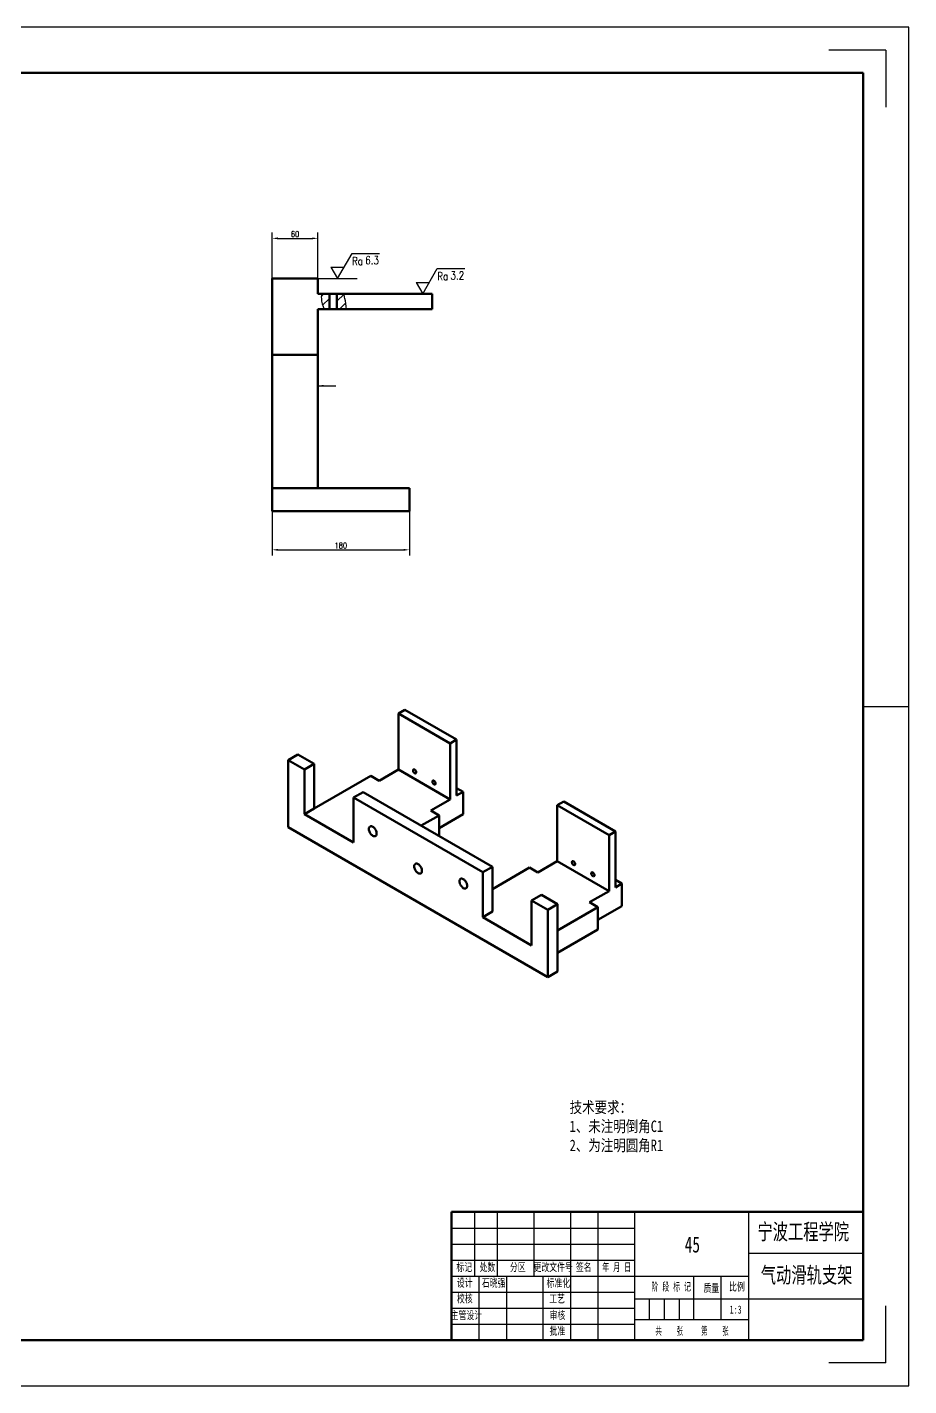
# Model space of a CAD drawing. Header units: millimetres. Extents: x 0 to 841, y 0 to 594.
# Drawn here: x 455 to 841, y 0 to 594 of the extents above; entities that cross this region are included whole.
import ezdxf

# ---------------------------------------------------------------- set-up
doc = ezdxf.new("R2010")
doc.units = ezdxf.units.MM
doc.header["$PDSIZE"] = -1
for name, color, linetype in [('剖面线', 4, 'Continuous'), ('尺寸线', 3, 'Continuous'), ('文字', 6, 'Continuous'), ('符号', 4, 'Continuous'), ('细实线', 7, 'Continuous')]:
    doc.layers.add(name, color=color, linetype=linetype)
doc.layers.add('粗实线', color=255, linetype='Continuous', lineweight=50)
doc.styles.add('SLDTEXTSTYLE0', font='TXT', dxfattribs={"width": 0.7, "bigfont": 'bigfont'})
doc.styles.add('SLDTEXTSTYLE1', font='TXT', dxfattribs={"width": 0.7})
doc.styles.add('SLDTEXTSTYLE2', font='TXT', dxfattribs={"width": 0.566667, "bigfont": 'bigfont'})
doc.styles.add('SLDTEXTSTYLE3', font='TXT', dxfattribs={"width": 0.614286, "bigfont": 'bigfont'})
doc.styles.add('SLDTEXTSTYLE4', font='TXT', dxfattribs={"width": 0.62, "bigfont": 'bigfont'})
doc.styles.get("Standard").update_dxf_attribs({"font": 'txt.shx', "width": 0.8})
doc.dimstyles.new('ISO-25', dxfattribs={"dimtxt": 2.5, "dimasz": 2.5, "dimexe": 2.5, "dimexo": 0, "dimtad": 1, "dimtoh": 1, "dimlfac": 3, "dimdsep": 46, "dimtxsty": 'Standard', "dimcen": 2.5, "dimclrd": 3, "dimclre": 3, "dimadec": 0, "dimazin": 0, "dimtfac": 1, "dimtmove": 0, "dimatfit": 3, "dimfxl": 0, "dimarcsym": 0})

# ---------------------------------------------------------------- blocks, each defined once
blk = doc.blocks.new('*D61')
at = {"layer": 'Defpoints', "color": 0}
for p in [(562.6, 382.44), (622.6, 382.44), (622.6, 365.5)]:
    blk.add_point(p, dxfattribs=at)
at = {"layer": '尺寸线', "color": 3, "lineweight": -2}
for p, q in [((562.6, 382.44), (562.6, 363)), ((622.6, 382.44), (622.6, 363)), ((565.1, 365.5), (620.1, 365.5))]:
    blk.add_line(p, q, dxfattribs=at)
at = {"layer": '尺寸线', "color": 3}
for points in [[(565.1, 365.91), (565.1, 365.08), (562.6, 365.5)], [(620.1, 365.91), (620.1, 365.08), (622.6, 365.5)]]:
    blk.add_solid(points, dxfattribs=at)
at = {"layer": '尺寸线', "color": 0, "insert": (592.6, 367.37), "char_height": 2.5, "attachment_point": 5}
blk.add_mtext('180', dxfattribs=at)
blk = doc.blocks.new('*D62')
at = {"layer": 'Defpoints', "color": 0}
for p in [(582.6, 501.67), (562.6, 484.1), (582.6, 484.1)]:
    blk.add_point(p, dxfattribs=at)
at = {"layer": '尺寸线', "color": 3, "lineweight": -2}
for p, q in [((562.6, 484.1), (562.6, 504.17)), ((565.1, 501.67), (580.1, 501.67)), ((582.6, 484.1), (582.6, 504.17))]:
    blk.add_line(p, q, dxfattribs=at)
at = {"layer": '尺寸线', "color": 3}
for points in [[(565.1, 502.08), (565.1, 501.25), (562.6, 501.67)], [(580.1, 502.08), (580.1, 501.25), (582.6, 501.67)]]:
    blk.add_solid(points, dxfattribs=at)
at = {"layer": '尺寸线', "color": 0, "insert": (572.6, 503.54), "char_height": 2.5, "attachment_point": 5}
blk.add_mtext('60', dxfattribs=at)
blk = doc.blocks.new('表面粗糙度')
at = {"layer": '符号'}
for p, q in [((0, 0), (6.35, 11)), ((6.35, 11), (18.35, 11)), ((-2.89, 5), (2.89, 5)), ((-2.89, 5), (2.89, 5)), ((-2.89, 5), (0, 0))]:
    blk.add_line(p, q, dxfattribs=at)
at = {"layer": '符号', "insert": (6.35, 9.41), "char_height": 3.5, "attachment_point": 1}
blk.add_mtext_dynamic_manual_height_columns('Ra', width=13.1483, gutter_width=25, heights=[0], dxfattribs=at)
at = {"layer": '符号', "width": 0.8}
blk.add_attdef('RA', (12.13, 6.26), '', height=3.5, dxfattribs=at)

msp = doc.modelspace()

# ---------------------------------------------------------------- hatches: boundary and pattern name
at = {"layer": '剖面线'}
h = msp.add_hatch(dxfattribs=at)
h.set_pattern_fill('ANSI31', color=256, angle=3e-322, style=0)
edge = h.paths.add_edge_path(flags=0)
edge.add_spline(control_points=[(584.2356, 477.4382), (584.1137, 476.7889), (583.9457, 474.6436), (584.6152, 472.253), (585.2811, 470.7715)], knot_values=[0.62133376, 0.62133376, 0.62133376, 0.62133376, 0.65539543, 0.72841127, 0.72841127, 0.72841127, 0.72841127], weights=[1, 1, 1, 1, 1], degree=3, periodic=0)
edge.add_line((585.2811, 470.7715), (587.6021, 470.7715))
edge.add_line((587.6021, 470.7715), (587.6021, 477.4382))
edge.add_line((587.6021, 477.4382), (584.2356, 477.4382))
h = msp.add_hatch(dxfattribs=at)
h.set_pattern_fill('ANSI31', color=256, angle=3e-322, style=0)
edge = h.paths.add_edge_path(flags=0)
edge.add_spline(control_points=[(584.2356, 477.4382), (584.1137, 476.7889), (583.9457, 474.6436), (584.6152, 472.253), (585.2811, 470.7715)], knot_values=[0.62133376, 0.62133376, 0.62133376, 0.62133376, 0.65539543, 0.72841127, 0.72841127, 0.72841127, 0.72841127], weights=[1, 1, 1, 1, 1], degree=3, periodic=0)
edge.add_spline(control_points=[(585.2811, 470.7715), (584.6152, 472.253), (583.9457, 474.6436), (584.1137, 476.7889), (584.2356, 477.4382)], knot_values=[0.27158873, 0.27158873, 0.27158873, 0.27158873, 0.34460457, 0.37866624, 0.37866624, 0.37866624, 0.37866624], weights=[1, 1, 1, 1, 1], degree=3, periodic=0)
h = msp.add_hatch(dxfattribs=at)
h.set_pattern_fill('ANSI31', color=256, angle=3e-322, style=0)
edge = h.paths.add_edge_path(flags=0)
edge.add_spline(control_points=[(584.2356, 477.4382), (584.1137, 476.7889), (583.9457, 474.6436), (584.6152, 472.253), (585.2811, 470.7715)], knot_values=[0.62133376, 0.62133376, 0.62133376, 0.62133376, 0.65539543, 0.72841127, 0.72841127, 0.72841127, 0.72841127], weights=[1, 1, 1, 1, 1], degree=3, periodic=0)
edge.add_spline(control_points=[(585.2811, 470.7715), (584.6152, 472.253), (583.9457, 474.6436), (584.1137, 476.7889), (584.2356, 477.4382)], knot_values=[0.27158873, 0.27158873, 0.27158873, 0.27158873, 0.34460457, 0.37866624, 0.37866624, 0.37866624, 0.37866624], weights=[1, 1, 1, 1, 1], degree=3, periodic=0)
h = msp.add_hatch(dxfattribs=at)
h.set_pattern_fill('ANSI31', color=256, angle=3e-322, style=0)
edge = h.paths.add_edge_path(flags=0)
edge.add_line((590.9354, 477.4382), (590.9354, 470.7715))
edge.add_line((590.9354, 470.7715), (595.058, 470.7715))
edge.add_spline(control_points=[(595.058, 470.7715), (595.0021, 472.2945), (594.4919, 474.7768), (594.135, 476.8132), (594.0185, 477.4382)], knot_values=[0.05222968, 0.05222968, 0.05222968, 0.05222968, 0.14416563, 0.18904973, 0.18904973, 0.18904973, 0.18904973], weights=[1, 1, 1, 1, 1], degree=3, periodic=0)
edge.add_line((594.0185, 477.4382), (590.9354, 477.4382))
h = msp.add_hatch(dxfattribs=at)
h.set_pattern_fill('ANSI31', color=256, angle=3e-322, style=0)
edge = h.paths.add_edge_path(flags=0)
edge.add_spline(control_points=[(594.0185, 477.4382), (594.135, 476.8132), (594.4919, 474.7768), (595.0021, 472.2945), (595.058, 470.7715)], knot_values=[0.81095027, 0.81095027, 0.81095027, 0.81095027, 0.85583437, 0.94777032, 0.94777032, 0.94777032, 0.94777032], weights=[1, 1, 1, 1, 1], degree=3, periodic=0)
edge.add_spline(control_points=[(595.058, 470.7715), (595.0021, 472.2945), (594.4919, 474.7768), (594.135, 476.8132), (594.0185, 477.4382)], knot_values=[0.05222968, 0.05222968, 0.05222968, 0.05222968, 0.14416563, 0.18904973, 0.18904973, 0.18904973, 0.18904973], weights=[1, 1, 1, 1, 1], degree=3, periodic=0)
h = msp.add_hatch(dxfattribs=at)
h.set_pattern_fill('ANSI31', color=256, angle=3e-322, style=0)
edge = h.paths.add_edge_path(flags=0)
edge.add_spline(control_points=[(594.0185, 477.4382), (594.135, 476.8132), (594.4919, 474.7768), (595.0021, 472.2945), (595.058, 470.7715)], knot_values=[0.81095027, 0.81095027, 0.81095027, 0.81095027, 0.85583437, 0.94777032, 0.94777032, 0.94777032, 0.94777032], weights=[1, 1, 1, 1, 1], degree=3, periodic=0)
edge.add_spline(control_points=[(595.058, 470.7715), (595.0021, 472.2945), (594.4919, 474.7768), (594.135, 476.8132), (594.0185, 477.4382)], knot_values=[0.05222968, 0.05222968, 0.05222968, 0.05222968, 0.14416563, 0.18904973, 0.18904973, 0.18904973, 0.18904973], weights=[1, 1, 1, 1, 1], degree=3, periodic=0)

# ---------------------------------------------------------------- linework, layer by layer
msp.add_line((582.6021, 484.1049), (599.7258, 484.1049))
for points, knots in [([(584.2356, 477.4382), (584.1137, 476.7889), (583.9457, 474.6436), (584.6152, 472.253), (585.2811, 470.7715)], [0.621333764, 0.621333764, 0.621333764, 0.621333764, 0.655395429, 0.728411269, 0.728411269, 0.728411269, 0.728411269]), ([(595.058, 470.7715), (595.0021, 472.2945), (594.4919, 474.7768), (594.135, 476.8132), (594.0185, 477.4382)], [0.052229682, 0.052229682, 0.052229682, 0.052229682, 0.144165629, 0.189049729, 0.189049729, 0.189049729, 0.189049729])]:
    msp.add_open_spline(points, degree=3, knots=knots)
at = {"layer": '粗实线'}
for p, q in [((821.0102, 574.0014), (20.0102, 574.0014)), ((821.0102, 20.0014), (821.0102, 574.0014)), ((562.6021, 484.1049), (582.6021, 484.1049)), ((562.6021, 450.7715), (562.6021, 484.1049)), ((582.6021, 484.1049), (582.6021, 477.4382)), ((582.6021, 477.4382), (584.2356, 477.4382)), ((584.2356, 477.4382), (587.6021, 477.4382)), ((587.6021, 477.4382), (587.6021, 470.7715)), ((587.6021, 477.4382), (590.9354, 477.4382)), ((590.9354, 470.7715), (590.9354, 477.4382)), ((590.9354, 477.4382), (594.0185, 477.4382)), ((594.0185, 477.4382), (632.6021, 477.4382)), ((632.6021, 477.4382), (632.6021, 470.7715)), ((585.2811, 470.7715), (582.6021, 470.7715)), ((582.6021, 450.7715), (582.6021, 470.7715)), ((585.2811, 470.7715), (587.6021, 470.7715)), ((587.6021, 470.7715), (590.9354, 470.7715)), ((590.9354, 470.7715), (595.058, 470.7715)), ((632.6021, 470.7715), (595.058, 470.7715)), ((562.6021, 450.7715), (582.6021, 450.7715)), ((562.6021, 450.7715), (562.6021, 392.4382)), ((582.6021, 450.7715), (582.6021, 392.4382)), ((562.6021, 382.4382), (562.6021, 392.4382)), ((562.6021, 392.4382), (622.6021, 392.4382)), ((622.6021, 382.4382), (622.6021, 392.4382)), ((562.6021, 382.4382), (622.6021, 382.4382)), ((620.6429, 295.5828), (617.8145, 293.95)), ((617.8145, 293.95), (640.4419, 280.8874)), ((617.8145, 293.95), (617.8145, 269.4537)), ((643.2703, 282.5202), (620.6429, 295.5828)), ((640.4419, 280.8874), (643.2703, 282.5202)), ((640.4419, 280.8874), (640.4419, 256.3912)), ((643.2703, 282.5202), (643.2703, 258.024)), ((569.6428, 273.59), (573.8855, 276.0392)), ((569.6428, 244.1945), (569.6428, 273.59)), ((569.6428, 273.59), (576.7139, 269.5079)), ((573.8855, 276.0392), (580.9565, 271.9572)), ((576.7139, 269.5079), (580.9565, 271.9572)), ((576.7139, 269.5079), (576.7139, 249.911)), ((580.9565, 271.9572), (580.9565, 252.3602)), ((609.3292, 264.5553), (617.8145, 269.4537)), ((617.8145, 269.4537), (640.4419, 256.3912)), ((605.7053, 266.6473), (580.9565, 252.3602)), ((605.7053, 266.6473), (609.3292, 264.5553)), ((598.1039, 257.1598), (602.3465, 259.609)), ((598.1039, 237.5628), (598.1039, 257.1598)), ((654.6724, 224.5034), (598.1039, 257.1598)), ((602.3465, 259.609), (658.9151, 226.9527)), ((640.4419, 256.3912), (631.9566, 251.4928)), ((643.2703, 261.2896), (646.0987, 259.6568)), ((646.0987, 259.6568), (643.2703, 258.024)), ((646.0987, 259.6568), (646.0987, 249.8583)), ((687.2877, 253.8439), (690.1161, 255.4767)), ((690.1161, 255.4767), (712.7436, 242.4142)), ((576.7139, 249.911), (580.9565, 252.3602)), ((576.7139, 249.911), (598.1039, 237.5628)), ((631.9566, 251.4928), (635.5805, 249.4007)), ((646.0987, 249.8583), (635.5805, 243.7863)), ((687.2877, 253.8439), (687.2877, 229.3477)), ((709.9151, 240.7814), (687.2877, 253.8439)), ((683.1335, 178.6778), (569.6428, 244.1945)), ((635.5805, 249.4007), (627.8051, 244.9121)), ((635.5805, 240.4234), (635.5805, 249.4007)), ((712.7436, 242.4142), (709.9151, 240.7814)), ((709.9151, 240.7814), (709.9151, 216.2852)), ((712.7436, 242.4142), (712.7436, 217.918)), ((654.6724, 224.5034), (658.9151, 226.9527)), ((658.9151, 226.9527), (658.9151, 207.3557)), ((675.1785, 226.5413), (658.9151, 217.1526)), ((675.1785, 226.5413), (678.8024, 224.4492)), ((678.8024, 224.4492), (687.2877, 229.3477)), ((709.9151, 216.2852), (687.2877, 229.3477)), ((654.6724, 204.9065), (654.6724, 224.5034)), ((712.7436, 221.1836), (715.572, 219.5508)), ((676.0624, 212.1553), (680.305, 214.6045)), ((680.305, 214.6045), (687.3761, 210.5225)), ((709.9151, 216.2852), (701.4299, 211.3867)), ((715.572, 219.5508), (712.7436, 217.918)), ((715.572, 219.5508), (715.572, 209.7523)), ((676.0624, 212.1553), (683.1335, 208.0732)), ((676.0624, 192.5583), (676.0624, 212.1553)), ((683.1335, 208.0732), (687.3761, 210.5225)), ((683.1335, 208.0732), (683.1335, 178.6778)), ((687.3761, 210.5225), (687.3761, 181.127)), ((705.0538, 209.2947), (687.3761, 199.0896)), ((701.4299, 211.3867), (705.0538, 209.2947)), ((715.572, 209.7523), (705.0538, 203.6803)), ((705.0538, 199.4962), (705.0538, 209.2947)), ((654.6724, 204.9065), (658.9151, 207.3557)), ((654.6724, 204.9065), (676.0624, 192.5583)), ((705.0538, 199.4962), (687.3761, 189.2911)), ((683.1335, 178.6778), (687.3761, 181.127)), ((641.0102, 76.0014), (821.0102, 76.0014)), ((641.0102, 20.0014), (641.0102, 76.0014)), ((20.0102, 20.0014), (821.0102, 20.0014))]:
    msp.add_line(p, q, dxfattribs=at)
at = {"layer": '粗实线', "flags": 128}
for points in [[(624.1784, 269.0461), (624.2047, 269.2512), (624.2814, 269.4109), (624.4029, 269.5132), (624.5602, 269.5506), (624.7417, 269.5204), (624.9338, 269.4246), (625.1223, 269.2705), (625.2933, 269.0695), (625.4341, 268.8365), (625.5341, 268.5888), (625.5861, 268.3446), (625.5861, 268.1223), (625.5341, 267.9381), (625.4341, 267.8059), (625.2933, 267.7354), (625.1223, 267.7318), (624.9338, 267.7954), (624.7417, 267.9214), (624.5602, 268.1007), (624.4029, 268.3197), (624.2814, 268.5624), (624.2047, 268.8106), (624.1784, 269.0461)], [(632.6637, 264.1476), (632.6899, 264.3528), (632.7667, 264.5124), (632.8882, 264.6148), (633.0455, 264.6522), (633.227, 264.6219), (633.4191, 264.5262), (633.6076, 264.3721), (633.7786, 264.1711), (633.9193, 263.9381), (634.0194, 263.6903), (634.0713, 263.4462), (634.0713, 263.2238), (634.0194, 263.0397), (633.9193, 262.9074), (633.7786, 262.8369), (633.6076, 262.8333), (633.4191, 262.8969), (633.227, 263.023), (633.0455, 263.2022), (632.8882, 263.4213), (632.7667, 263.6639), (632.6899, 263.9122), (632.6637, 264.1476)], [(604.8921, 243.4425), (604.9179, 243.7679), (604.9944, 244.0537), (605.1195, 244.2911), (605.2891, 244.473), (605.4983, 244.5938), (605.7406, 244.6498), (606.0087, 244.6394), (606.2945, 244.5629), (606.5892, 244.4225), (606.8838, 244.2226), (607.1696, 243.9693), (607.4377, 243.6701), (607.68, 243.3343), (607.8892, 242.972), (608.0589, 242.5942), (608.1839, 242.2125), (608.2604, 241.8383), (608.2862, 241.4831), (608.2604, 241.1577), (608.1839, 240.872), (608.0589, 240.6345), (607.8892, 240.4527), (607.68, 240.3319), (607.4377, 240.2758), (607.1696, 240.2862), (606.8838, 240.3628), (606.5892, 240.5031), (606.2945, 240.703), (606.0087, 240.9564), (605.7406, 241.2555), (605.4983, 241.5913), (605.2891, 241.9536), (605.1195, 242.3314), (604.9944, 242.7132), (604.9179, 243.0873), (604.8921, 243.4425)], [(624.6911, 227.1136), (624.7169, 227.439), (624.7934, 227.7247), (624.9185, 227.9622), (625.0881, 228.144), (625.2973, 228.2648), (625.5396, 228.3209), (625.8077, 228.3105), (626.0935, 228.2339), (626.3881, 228.0936), (626.6828, 227.8937), (626.9686, 227.6403), (627.2367, 227.3412), (627.479, 227.0054), (627.6882, 226.6431), (627.8578, 226.2653), (627.9829, 225.8835), (628.0594, 225.5094), (628.0852, 225.1542), (628.0594, 224.8288), (627.9829, 224.543), (627.8578, 224.3056), (627.6882, 224.1237), (627.479, 224.0029), (627.2367, 223.9469), (626.9686, 223.9573), (626.6828, 224.0338), (626.3881, 224.1742), (626.0935, 224.3741), (625.8077, 224.6274), (625.5396, 224.9266), (625.2973, 225.2624), (625.0881, 225.6247), (624.9185, 226.0025), (624.7934, 226.3842), (624.7169, 226.7584), (624.6911, 227.1136)], [(695.0659, 228.1236), (695.0397, 228.359), (694.963, 228.6073), (694.8414, 228.8499), (694.6841, 229.069), (694.5027, 229.2482), (694.3105, 229.3743), (694.122, 229.4379), (693.951, 229.4343), (693.8103, 229.3638), (693.7102, 229.2315), (693.6583, 229.0474), (693.6583, 228.825), (693.7102, 228.5809), (693.8103, 228.3331), (693.951, 228.1001), (694.122, 227.8991), (694.3105, 227.745), (694.5027, 227.6493), (694.6841, 227.619), (694.8414, 227.6564), (694.963, 227.7588), (695.0397, 227.9184), (695.0659, 228.1236)], [(644.4901, 220.5831), (644.5159, 220.9085), (644.5924, 221.1943), (644.7174, 221.4317), (644.8871, 221.6136), (645.0963, 221.7344), (645.3386, 221.7904), (645.6067, 221.78), (645.8924, 221.7034), (646.1871, 221.5631), (646.4818, 221.3632), (646.7676, 221.1098), (647.0357, 220.8107), (647.278, 220.4749), (647.4872, 220.1126), (647.6568, 219.7348), (647.7818, 219.3531), (647.8584, 218.9789), (647.8842, 218.6237), (647.8584, 218.2983), (647.7818, 218.0125), (647.6568, 217.7751), (647.4872, 217.5932), (647.278, 217.4725), (647.0357, 217.4164), (646.7676, 217.4268), (646.4818, 217.5034), (646.1871, 217.6437), (645.8924, 217.8436), (645.6067, 218.097), (645.3386, 218.3961), (645.0963, 218.7319), (644.8871, 219.0942), (644.7174, 219.472), (644.5924, 219.8538), (644.5159, 220.2279), (644.4901, 220.5831)], [(703.5512, 223.2252), (703.525, 223.4606), (703.4482, 223.7088), (703.3267, 223.9515), (703.1694, 224.1705), (702.9879, 224.3498), (702.7958, 224.4758), (702.6073, 224.5394), (702.4363, 224.5358), (702.2956, 224.4653), (702.1955, 224.3331), (702.1435, 224.1489), (702.1435, 223.9266), (702.1955, 223.6825), (702.2956, 223.4347), (702.4363, 223.2017), (702.6073, 223.0007), (702.7958, 222.8466), (702.9879, 222.7508), (703.1694, 222.7206), (703.3267, 222.758), (703.4482, 222.8603), (703.525, 223.02), (703.5512, 223.2252)]]:
    msp.add_lwpolyline(points, dxfattribs=at)
at = {"layer": '细实线'}
for p, q in [((841.0102, 594.0014), (0.0102, 594.0014)), ((841.0102, 0.0014), (841.0102, 594.0014)), ((831.0102, 584.0014), (806.0102, 584.0014)), ((831.0102, 584.0014), (831.0102, 559.0014)), ((821.0102, 297.0014), (841.0102, 297.0014)), ((651.0102, 76.0014), (651.0102, 48.0014)), ((661.0102, 76.0014), (661.0102, 48.0014)), ((677.0102, 76.0014), (677.0102, 48.0014)), ((693.0102, 76.0014), (693.0102, 48.0014)), ((705.0102, 76.0014), (705.0102, 20.0014)), ((721.0102, 76.0014), (721.0102, 20.0014)), ((771.0102, 20.0014), (771.0102, 76.0014)), ((821.0102, 76.0014), (821.0102, 20.0014)), ((641.0102, 69.0014), (721.0102, 69.0014)), ((641.0102, 62.0014), (721.0102, 62.0014)), ((641.0102, 55.0014), (721.0102, 55.0014)), ((771.0102, 58.0014), (821.0102, 58.0014)), ((641.0102, 48.0014), (771.0102, 48.0014)), ((653.0102, 48.0014), (653.0102, 20.0014)), ((665.0102, 48.0014), (665.0102, 20.0014)), ((681.0102, 48.0014), (681.0102, 20.0014)), ((693.0102, 48.0014), (693.0102, 20.0014)), ((747.0102, 29.0014), (747.0102, 48.0014)), ((759.0102, 29.0014), (759.0102, 48.0014)), ((641.0102, 41.0014), (721.0102, 41.0014)), ((721.0102, 38.0014), (771.0102, 38.0014)), ((727.5102, 38.0014), (727.5102, 29.0014)), ((734.0102, 38.0014), (734.0102, 29.0014)), ((740.5102, 38.0014), (740.5102, 29.0014)), ((771.0102, 38.0014), (821.0102, 38.0014)), ((641.0102, 34.0014), (721.0102, 34.0014)), ((831.0102, 10.0014), (831.0102, 35.0014)), ((641.0102, 27.0014), (721.0102, 27.0014)), ((721.0102, 29.0014), (771.0102, 29.0014)), ((821.0102, 20.0014), (641.0102, 20.0014)), ((831.0102, 10.0014), (806.0102, 10.0014)), ((0.0102, 0.0014), (841.0102, 0.0014))]:
    msp.add_line(p, q, dxfattribs=at)

# ---------------------------------------------------------------- block references
at = {"layer": '尺寸线'}
for p, values in [((591.1639, 484.1049), {'RA': '6.3'}), ((628.4485, 477.4382), {'RA': '3.2'})]:
    msp.add_blockref('表面粗糙度', p, dxfattribs=at).add_auto_attribs(values)

# ---------------------------------------------------------------- texts
at = {"layer": '文字', "insert": (692.6707, 124.3068), "char_height": 5, "attachment_point": 1}
msp.add_mtext_dynamic_manual_height_columns('{\\fFangSong_GB2312|b0|i0|c134|p49;技术要求：\\P1、未注明倒角C1\\P2、为注明圆角R1}', width=54.021302, gutter_width=25, heights=[0], dxfattribs=at)
at = {"layer": '文字', "attachment_point": 2}
for s, insert, char_height, style in [('{\\fFangSong_GB2312|b0|i0|c134|p49;宁波工程学院}', (794.8412, 70.8915), 7, 'SLDTEXTSTYLE0'), ('{\\fFangSong_GB2312|b0|i0|c134|p49;45}', (746.344, 65.286), 7, 'SLDTEXTSTYLE1'), ('{\\fFangSong_GB2312|b0|i0|c134|p49;标记}', (646.5846, 53.6409), 3.5, 'SLDTEXTSTYLE0'), ('{\\fFangSong_GB2312|b0|i0|c134|p49;处数}', (656.7409, 53.6409), 3.5, 'SLDTEXTSTYLE0'), ('{\\fFangSong_GB2312|b0|i0|c134|p49;分区}', (670.0086, 53.6409), 3.5, 'SLDTEXTSTYLE0'), ('{\\fFangSong_GB2312|b0|i0|c134|p49;更改文件号}', (685.4655, 53.6409), 3.5, 'SLDTEXTSTYLE0'), ('{\\fFangSong_GB2312|b0|i0|c134|p49;签名}', (698.8197, 53.6409), 3.5, 'SLDTEXTSTYLE0'), ('{\\fFangSong_GB2312|b0|i0|c134|p49;年 月 日}', (713.2525, 53.6409), 3.5, 'SLDTEXTSTYLE4'), ('{\\fFangSong_GB2312|b0|i0|c134|p49;气动滑轨支架}', (796.2918, 51.9488), 7, 'SLDTEXTSTYLE0'), ('{\\fFangSong_GB2312|b0|i0|c134|p49;设计}', (646.7704, 46.7819), 3.5, 'SLDTEXTSTYLE0'), ('{\\fFangSong_GB2312|b0|i0|c134|p49;石晓强}', (659.4435, 46.7819), 3.5, 'SLDTEXTSTYLE0'), ('{\\fFangSong_GB2312|b0|i0|c134|p49;标准化}', (687.7368, 46.7154), 3.5, 'SLDTEXTSTYLE0'), ('{\\fFangSong_GB2312|b0|i0|c134|p49;阶 段 标 记}', (737.0862, 45.0918), 3.5, 'SLDTEXTSTYLE3'), ('{\\fFangSong_GB2312|b0|i0|c134|p49;质量}', (754.6631, 44.483), 3.5, 'SLDTEXTSTYLE0'), ('{\\fFangSong_GB2312|b0|i0|c134|p49;比例}', (765.8401, 45.0918), 3.5, 'SLDTEXTSTYLE0'), ('{\\fFangSong_GB2312|b0|i0|c134|p49;校核}', (646.8422, 39.9027), 3.5, 'SLDTEXTSTYLE0'), ('{\\fFangSong_GB2312|b0|i0|c134|p49;工艺}', (687.2094, 39.8663), 3.5, 'SLDTEXTSTYLE0'), ('{\\fFangSong_GB2312|b0|i0|c134|p49;主管设计}', (647.5293, 32.623), 3.5, 'SLDTEXTSTYLE0'), ('{\\fFangSong_GB2312|b0|i0|c134|p49;审核}', (687.322, 32.623), 3.5, 'SLDTEXTSTYLE0'), ('{\\fFangSong_GB2312|b0|i0|c134|p49;1:3}', (765.2859, 35.0852), 3.5, 'SLDTEXTSTYLE1'), ('{\\fFangSong_GB2312|b0|i0|c134|p49;批准}', (687.322, 25.7466), 3.5, 'SLDTEXTSTYLE0'), ('{\\fFangSong_GB2312|b0|i0|c134|p49;共    张}', (736.2112, 25.7551), 3.5, 'SLDTEXTSTYLE2'), ('{\\fFangSong_GB2312|b0|i0|c134|p49;第    张}', (756.1689, 25.7551), 3.5, 'SLDTEXTSTYLE2')]:
    msp.add_mtext(s, dxfattribs=dict(at, insert=insert, char_height=char_height, style=style))

# ---------------------------------------------------------------- dimensions: what is measured, and where the dimension line sits
at = {"layer": '尺寸线'}
for base, p1, p2, picture, middle in [((582.6021, 501.6658), (562.6021, 484.1049), (582.6021, 484.1049), '*D62', (572.6021, 503.5408)), ((622.6021, 365.4975), (562.6021, 382.4382), (622.6021, 382.4382), '*D61', (592.6021, 367.3725))]:
    dim = msp.add_linear_dim(base=base, p1=p1, p2=p2, dimstyle='ISO-25', dxfattribs=at)
    dim.commit()
    dim.dimension.update_dxf_attribs({"geometry": picture, "text_midpoint": middle})

# ---------------------------------------------------------------- leaders
msp.add_leader([(582.6021, 437.2271), (590.3805, 437.2271)], dimstyle='ISO-25', override={"dimgap": 0.625, "dimtad": 0}, dxfattribs=at)

doc.saveas('drawing.dxf')
